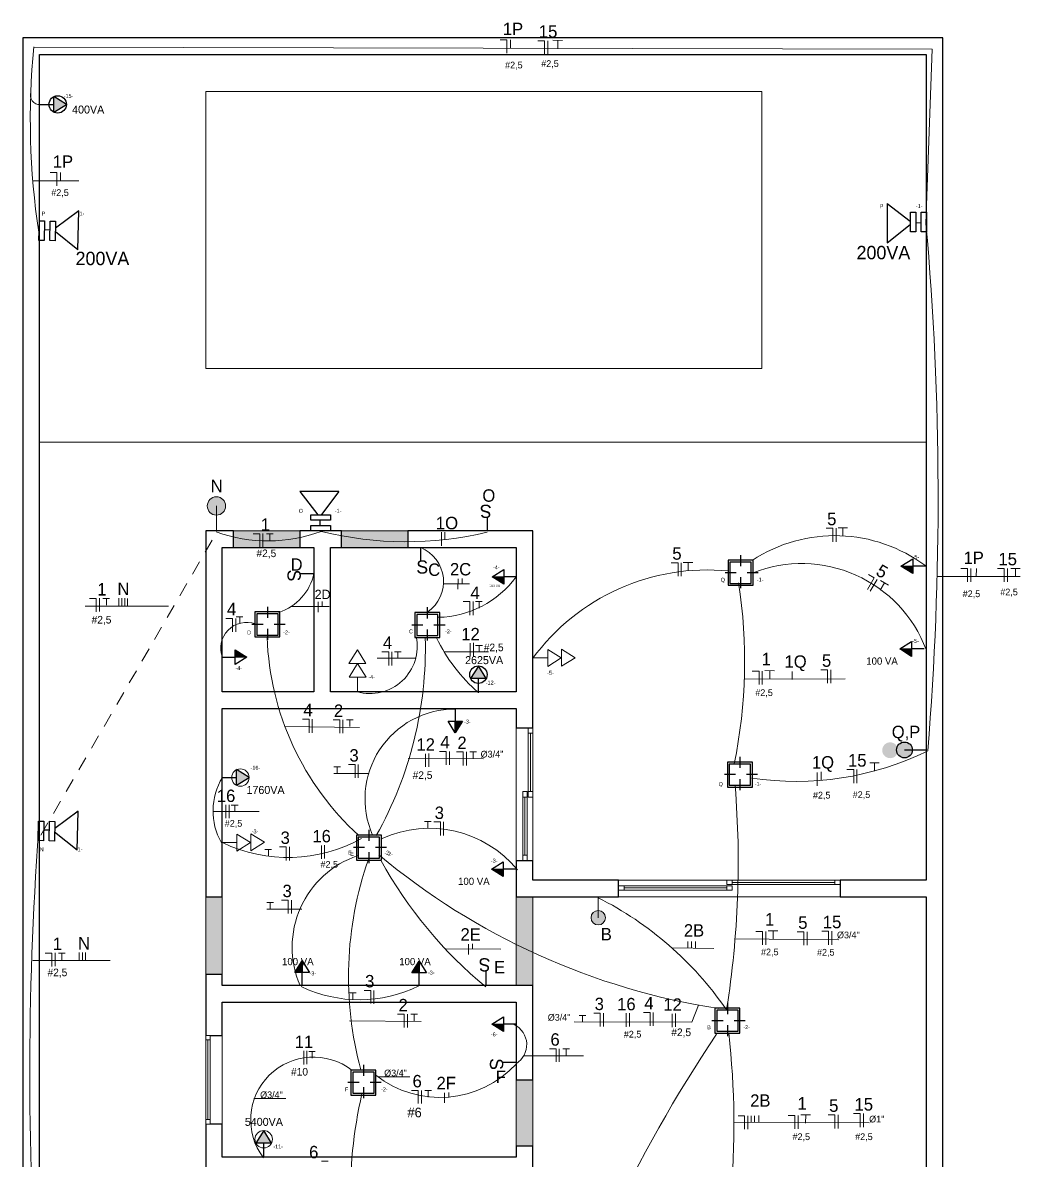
# Model space of a CAD drawing. Header units: metres. Extents: x 37 to 147, y -14 to 160.
# Drawn here: x 56.77 to 65.76, y 0.82 to 11.09 of the extents above; entities that cross this region are included whole.
import ezdxf

# ---------------------------------------------------------------- set-up
doc = ezdxf.new("R2010")
doc.units = ezdxf.units.M
doc.header["$MEASUREMENT"] = 0
doc.linetypes.add('DASHDOT', pattern=[1, 0.5, -0.25, 0, -0.25])
doc.linetypes.add('DASHED', pattern=[1.905, 1.27, -0.635])
for name, color, linetype in [('08', 8, 'Continuous'), ('EE-INTERRUPTOR', 10, 'Continuous'), ('Tomada', 10, 'Continuous')]:
    doc.layers.add(name, color=color, linetype=linetype)
for name, color, linetype, lineweight in [('A-AREA-IDEN', 32, 'Continuous', 9), ('A-DETL', 94, 'Continuous', 9), ('A-DETL-THIN', 151, 'Continuous', 9), ('A-FLOR', 192, 'Continuous', 9), ('A-FLOR-PATT', 8, 'Continuous', 9), ('A-GLAZ', 151, 'Continuous', 9), ('A-WALL', 18, 'Continuous', 9), ('AL2', 19, 'Continuous', 20), ('AL3', 3, 'Continuous', 30)]:
    doc.layers.add(name, color=color, linetype=linetype, lineweight=lineweight)

# ---------------------------------------------------------------- blocks, each defined once
blk = doc.blocks.new('Janela de correr - 2 Painéis - _200x100_MultiNucleo-384144-00-Térreo')
at = {"layer": 'A-GLAZ', "lineweight": 18}
for p, q in [((0.025, 0.015), (-0.025, 0.015)), ((-0.025, 0.015), (-0.025, -0.025)), ((0.025, -0.025), (0.025, 0.015)), ((0.95, 0.015), (0.95, -0.025)), ((1, 0.015), (0.95, 0.015)), ((-0.95, -0.035), (-1, -0.035)), ((-1, -0.075), (-0.95, -0.075)), ((-0.95, -0.075), (-0.95, -0.035)), ((-0.025, -0.055), (-0.95, -0.055)), ((-0.95, -0.055), (-0.025, -0.055)), ((-0.025, -0.025), (0.025, -0.025)), ((-0.025, -0.035), (-0.025, -0.075)), ((0.025, -0.035), (-0.025, -0.035)), ((-0.025, -0.075), (0.025, -0.075)), ((0.025, -0.005), (0.95, -0.005)), ((0.95, -0.005), (0.025, -0.005)), ((0.025, -0.075), (0.025, -0.035)), ((0.95, -0.025), (1, -0.025))]:
    blk.add_line(p, q, dxfattribs=at)
at = {"layer": 'A-GLAZ'}
for p, q in [((0.95, 0.015), (0.025, 0.015)), ((-0.025, -0.035), (-0.95, -0.035)), ((-0.95, -0.075), (-0.025, -0.075)), ((0.025, -0.025), (0.95, -0.025))]:
    blk.add_line(p, q, dxfattribs=at)
blk = doc.blocks.new('Janela Maxim-ar - Painel 1 - _80x60_MultiNucleo-575926-00-Térreo')
at = {"layer": 'A-GLAZ', "lineweight": 18}
for p, q in [((-0.4, -0.035), (-0.4, -0.075)), ((-0.36, -0.035), (-0.4, -0.035)), ((-0.4, -0.075), (-0.36, -0.075)), ((-0.36, -0.075), (-0.36, -0.035)), ((-0.36, -0.055), (0.36, -0.055)), ((0.4, -0.035), (0.36, -0.035)), ((0.36, -0.035), (0.36, -0.075)), ((0.36, -0.075), (0.4, -0.075)), ((0.4, -0.075), (0.4, -0.035))]:
    blk.add_line(p, q, dxfattribs=at)
at = {"layer": 'A-GLAZ'}
for p, q in [((0.36, -0.035), (-0.36, -0.035)), ((-0.36, -0.075), (0.36, -0.075))]:
    blk.add_line(p, q, dxfattribs=at)
blk = doc.blocks.new('Janela de correr - 2 Painéis - _120x100_MultiNucleo-524294-00-Térreo')
at = {"layer": 'A-GLAZ', "lineweight": 18}
for p, q in [((-0.6, 0.075), (-0.55, 0.075)), ((-0.55, 0.035), (-0.6, 0.035)), ((-0.55, 0.075), (-0.55, 0.035)), ((-0.025, 0.055), (-0.55, 0.055)), ((-0.55, 0.055), (-0.025, 0.055)), ((-0.025, 0.075), (0.025, 0.075)), ((-0.025, 0.035), (-0.025, 0.075)), ((0.025, 0.035), (-0.025, 0.035)), ((-0.025, 0.025), (0.025, 0.025)), ((-0.025, -0.015), (-0.025, 0.025)), ((0.025, 0.075), (0.025, 0.035)), ((0.025, 0.025), (0.025, -0.015)), ((0.025, 0.005), (0.55, 0.005)), ((0.55, 0.005), (0.025, 0.005)), ((0.55, 0.025), (0.6, 0.025)), ((0.55, -0.015), (0.55, 0.025)), ((0.025, -0.015), (-0.025, -0.015)), ((0.6, -0.015), (0.55, -0.015))]:
    blk.add_line(p, q, dxfattribs=at)
at = {"layer": 'A-GLAZ'}
for p, q in [((-0.55, 0.075), (-0.025, 0.075)), ((-0.025, 0.035), (-0.55, 0.035)), ((0.025, 0.025), (0.55, 0.025)), ((0.55, -0.015), (0.025, -0.015))]:
    blk.add_line(p, q, dxfattribs=at)
blk = doc.blocks.new('A$C2d1ab4d6')
for points in [[(27.3, 157.9), (27.3, 27.3), (157.9, 27.3), (157.9, 157.9)], [(37.3, 147.9), (37.3, 37.3), (147.9, 37.3), (147.9, 147.9)]]:
    blk.add_lwpolyline(points, close=True)
at = {"layer": '08', "linetype": 'DASHDOT'}
for p, q in [((92.6, 185.3), (92.6, 0)), ((185.3, 92.6), (0, 92.6))]:
    blk.add_line(p, q, dxfattribs=at)

msp = doc.modelspace()

# ---------------------------------------------------------------- hatches: boundary and pattern name
at = {"true_color": 0x000000}
h = msp.add_hatch(color=18, dxfattribs=at)
h.dxf.hatch_style = 1
h.paths.add_polyline_path([(58.597, 6.733, 1), (58.432, 6.733, 1)])
at = {"ltscale": 50}
h = msp.add_hatch(color=1, dxfattribs=at)
h.dxf.hatch_style = 1
h.paths.add_polyline_path([(64.795, 6.125), (64.795, 6.191), (64.689, 6.191)])
h = msp.add_hatch(color=1, dxfattribs=at)
h.dxf.hatch_style = 1
h.paths.add_polyline_path([(61.108, 6.028), (61.108, 6.095), (61.002, 6.095)])
h = msp.add_hatch(color=1, dxfattribs=at)
h.dxf.hatch_style = 1
h.paths.add_polyline_path([(58.683, 5.436), (58.683, 5.37), (58.789, 5.37)])
h = msp.add_hatch(color=1, dxfattribs=at)
h.dxf.hatch_style = 1
h.paths.add_polyline_path([(64.784, 5.376), (64.784, 5.443), (64.678, 5.443)])
h = msp.add_hatch(color=1, dxfattribs=at)
h.dxf.hatch_style = 1
h.paths.add_polyline_path([(60.735, 4.792), (60.669, 4.792), (60.669, 4.686)])
h = msp.add_hatch(color=1)
h.dxf.hatch_style = 1
h.paths.add_polyline_path([(64.52, 4.529, 1), (64.663, 4.529, 1)])
h = msp.add_hatch(color=1)
h.dxf.hatch_style = 1
h.paths.add_polyline_path([(64.65, 4.532, 1), (64.793, 4.532, 1)])
h = msp.add_hatch(color=1, dxfattribs=at)
h.dxf.hatch_style = 1
h.paths.add_polyline_path([(61.102, 3.39), (61.102, 3.456), (60.996, 3.456)])
at = {"true_color": 0x000000}
h = msp.add_hatch(color=18, dxfattribs=at)
h.dxf.hatch_style = 1
h.paths.add_polyline_path([(61.893, 3.018, 1), (62.023, 3.018, 1)])
at = {"ltscale": 63}
h = msp.add_hatch(color=1, dxfattribs=at)
h.dxf.hatch_style = 1
h.paths.add_polyline_path([(59.221, 2.524), (59.287, 2.524), (59.287, 2.63)])
h = msp.add_hatch(color=1, dxfattribs=at)
h.dxf.hatch_style = 1
h.paths.add_polyline_path([(60.276, 2.52), (60.342, 2.52), (60.342, 2.626)])
h = msp.add_hatch(color=1, dxfattribs=at)
h.dxf.hatch_style = 1
h.paths.add_polyline_path([(61.103, 1.991), (61.103, 2.057), (60.997, 2.057)])
at = {"layer": 'A-FLOR-PATT'}
h = msp.add_hatch(dxfattribs=at)
h.set_pattern_fill('FP_6', color=256, style=0, pattern_type=2)
h.set_pattern_definition([(0, (18.30255, 0.06135), (0.406, 0.102), [0.034, -0.271, 0.034, -0.271, -1.626]), (0, (18.30255, 0.06135), (0.406, 0.102), [-0.61, 0.034, -0.576, 0.034, -0.271, -0.711]), (0, (18.30255, 0.06135), (0.406, 0.102), [-1.524, 0.034, -0.17, 0.034, -0.474]), (120, (18.45455, 0.11235), (-0.2913346, 0.30060631), [0.034, -0.271, 0.034, -0.271, -1.626]), (120, (18.45455, 0.11235), (-0.2913346, 0.30060631), [-0.61, 0.034, -0.576, 0.034, -0.271, -0.711]), (120, (18.45455, 0.11235), (-0.2913346, 0.30060631), [-1.524, 0.034, -0.17, 0.034, -0.474]), (240, (18.50555, 0.31535), (-0.1146654, -0.40260631), [0.034, -0.271, 0.034, -0.271, -1.626]), (240, (18.50555, 0.31535), (-0.1146654, -0.40260631), [-0.61, 0.034, -0.576, 0.034, -0.271, -0.711]), (240, (18.50555, 0.31535), (-0.1146654, -0.40260631), [-1.524, 0.034, -0.17, 0.034, -0.474])])
h.paths.add_polyline_path([(64.017, -5.893), (64.017, -5.743), (63.117, -5.743), (63.117, -5.893)], flags=0)
h.paths.add_polyline_path([(60.167, -3.543), (60.317, -3.543), (60.317, -2.943), (60.167, -2.943), (60.167, -2.984)], flags=0)
h.paths.add_polyline_path([(61.217, 0.957), (61.367, 0.957), (61.367, 1.557), (61.217, 1.557), (61.217, 1.535)], flags=0)
h.paths.add_polyline_path([(61.217, 2.407), (61.367, 2.407), (61.367, 3.207), (61.217, 3.207), (61.217, 2.438)], flags=0)
h.paths.add_polyline_path([(58.567, 2.507), (58.567, 3.207), (58.417, 3.207), (58.417, 2.507)], flags=0)
h.paths.add_polyline_path([(59.642, 6.357), (60.242, 6.357), (60.242, 6.507), (59.642, 6.507)], flags=0)
h.paths.add_polyline_path([(58.667, 6.357), (59.267, 6.357), (59.267, 6.507), (58.667, 6.507)], flags=0)
at = {"layer": 'AL3', "ltscale": 2, "true_color": 0x139b48}
h = msp.add_hatch(color=114, dxfattribs=at)
h.dxf.hatch_style = 1
h.paths.add_polyline_path([(57.161, 10.354), (57.048, 10.426), (57.048, 10.285)])
h = msp.add_hatch(color=114, dxfattribs=at)
h.dxf.hatch_style = 1
h.paths.add_polyline_path([(60.878, 5.289), (60.806, 5.176), (60.947, 5.176)])
h = msp.add_hatch(color=114, dxfattribs=at)
h.dxf.hatch_style = 1
h.paths.add_polyline_path([(58.808, 4.282), (58.695, 4.354), (58.695, 4.213)])
h = msp.add_hatch(color=114, dxfattribs=at)
h.dxf.hatch_style = 1
h.paths.add_polyline_path([(58.941, 1.098), (58.869, 0.985), (59.01, 0.985)])

# ---------------------------------------------------------------- linework, layer by layer
at = {"color": 1, "ltscale": 63}
for p, q in [((64.689, 6.191), (64.795, 6.257)), ((64.795, 6.125), (64.689, 6.191)), ((64.689, 6.191), (64.795, 6.191)), ((64.795, 6.257), (64.795, 6.125)), ((64.909, 6.191), (64.795, 6.191)), ((61.002, 6.095), (61.108, 6.161)), ((61.108, 6.028), (61.002, 6.095)), ((61.002, 6.095), (61.108, 6.095)), ((61.108, 6.161), (61.108, 6.028)), ((61.222, 6.095), (61.108, 6.095)), ((64.678, 5.443), (64.784, 5.509)), ((64.784, 5.509), (64.784, 5.376)), ((58.569, 5.37), (58.683, 5.37)), ((58.683, 5.304), (58.683, 5.436)), ((58.683, 5.436), (58.789, 5.37)), ((58.789, 5.37), (58.683, 5.304)), ((58.789, 5.37), (58.683, 5.37)), ((64.784, 5.376), (64.678, 5.443)), ((64.678, 5.443), (64.784, 5.443)), ((64.897, 5.443), (64.784, 5.443)), ((60.669, 4.905), (60.669, 4.792)), ((60.603, 4.792), (60.735, 4.792)), ((60.669, 4.686), (60.603, 4.792)), ((60.735, 4.792), (60.669, 4.686)), ((60.669, 4.686), (60.669, 4.792)), ((60.996, 3.456), (61.102, 3.522)), ((61.102, 3.522), (61.102, 3.39)), ((61.102, 3.39), (60.996, 3.456)), ((60.996, 3.456), (61.102, 3.456)), ((61.216, 3.456), (61.102, 3.456)), ((59.221, 2.524), (59.287, 2.63)), ((59.287, 2.63), (59.354, 2.524)), ((59.287, 2.63), (59.287, 2.524)), ((60.276, 2.52), (60.342, 2.626)), ((60.342, 2.626), (60.408, 2.52)), ((60.342, 2.626), (60.342, 2.52)), ((59.354, 2.524), (59.221, 2.524)), ((59.287, 2.411), (59.287, 2.524)), ((60.408, 2.52), (60.276, 2.52)), ((60.342, 2.406), (60.342, 2.52)), ((60.997, 2.057), (61.103, 2.124)), ((61.103, 1.991), (60.997, 2.057)), ((60.997, 2.057), (61.103, 2.057)), ((61.103, 2.124), (61.103, 1.991)), ((61.217, 2.057), (61.103, 2.057))]:
    msp.add_line(p, q, dxfattribs=at)
at = {"color": 1}
msp.add_line((64.721, 4.532), (64.917, 4.532), dxfattribs=at)
at = {"color": 1, "ltscale": 50}
msp.add_circle((60.877, 5.211), 0.0785, dxfattribs=at)
at = {"color": 1}
msp.add_circle((64.721, 4.532), 0.0714, dxfattribs=at)
at = {"layer": 'A-AREA-IDEN', "color": 251, "true_color": 0x636466}
for p, q in [((61.072, 10.939), (61.133, 10.939)), ((61.133, 10.939), (61.133, 10.818)), ((61.167, 10.938), (61.167, 10.863)), ((61.413, 10.93), (61.474, 10.93)), ((61.474, 10.93), (61.474, 10.808)), ((61.503, 10.93), (61.503, 10.808)), ((61.549, 10.934), (61.635, 10.933)), ((61.593, 10.933), (61.593, 10.858)), ((56.858, 9.665), (57.273, 9.666)), ((57.013, 9.742), (57.073, 9.742)), ((57.073, 9.742), (57.073, 9.622)), ((57.107, 9.741), (57.107, 9.666)), ((58.845, 6.482), (58.905, 6.482)), ((58.905, 6.482), (58.905, 6.362)), ((58.934, 6.485), (58.934, 6.364)), ((58.965, 6.482), (59.025, 6.482)), ((58.996, 6.482), (58.996, 6.422)), ((60.545, 6.495), (60.545, 6.373)), ((60.574, 6.495), (60.574, 6.434)), ((64.014, 6.532), (64.075, 6.532)), ((64.075, 6.532), (64.075, 6.41)), ((64.104, 6.532), (64.104, 6.41)), ((64.122, 6.535), (64.208, 6.535)), ((64.166, 6.535), (64.165, 6.46)), ((62.617, 6.221), (62.678, 6.221)), ((62.678, 6.221), (62.678, 6.099)), ((62.707, 6.221), (62.707, 6.099)), ((62.724, 6.224), (62.811, 6.223)), ((62.768, 6.224), (62.768, 6.149)), ((65.229, 6.168), (65.289, 6.168)), ((65.289, 6.168), (65.289, 6.047)), ((65.318, 6.168), (65.318, 6.047)), ((65.369, 6.169), (65.368, 6.093)), ((65.559, 6.17), (65.62, 6.17)), ((65.62, 6.17), (65.62, 6.048)), ((65.649, 6.17), (65.649, 6.048)), ((65.679, 6.17), (65.765, 6.169)), ((65.723, 6.169), (65.722, 6.094)), ((60.694, 6.075), (60.693, 5.982)), ((60.73, 6.078), (60.73, 6.033)), ((64.448, 6.083), (64.386, 5.979)), ((64.396, 6.115), (64.448, 6.083)), ((64.473, 6.068), (64.411, 5.964)), ((64.503, 6.061), (64.577, 6.017)), ((65.014, 6.098), (65.764, 6.096)), ((60.559, 6.031), (60.798, 6.031)), ((64.541, 6.038), (64.502, 5.974)), ((57.369, 5.898), (57.43, 5.898)), ((57.43, 5.898), (57.43, 5.777)), ((57.459, 5.901), (57.459, 5.78)), ((57.49, 5.898), (57.55, 5.898)), ((57.521, 5.898), (57.521, 5.838)), ((57.632, 5.902), (57.632, 5.835)), ((57.66, 5.901), (57.66, 5.834)), ((57.689, 5.901), (57.689, 5.835)), ((57.712, 5.899), (57.712, 5.833)), ((59.433, 5.868), (59.432, 5.776)), ((59.469, 5.871), (59.469, 5.827)), ((60.739, 5.87), (60.8, 5.87)), ((60.8, 5.87), (60.8, 5.748)), ((60.829, 5.87), (60.829, 5.748)), ((60.852, 5.872), (60.912, 5.872)), ((60.883, 5.872), (60.883, 5.812)), ((57.33, 5.829), (58.082, 5.829)), ((59.188, 5.825), (59.532, 5.826)), ((58.6, 5.719), (58.66, 5.719)), ((58.66, 5.719), (58.66, 5.597)), ((58.69, 5.719), (58.69, 5.597)), ((58.693, 5.732), (58.753, 5.732)), ((58.724, 5.732), (58.724, 5.672)), ((60.804, 5.495), (60.804, 5.374)), ((60.833, 5.497), (60.833, 5.376)), ((60.852, 5.475), (60.913, 5.475)), ((60.883, 5.475), (60.883, 5.415)), ((60.316, 5.36), (59.963, 5.36)), ((60.007, 5.416), (60.068, 5.416)), ((60.068, 5.416), (60.068, 5.294)), ((60.097, 5.416), (60.097, 5.294)), ((60.119, 5.418), (60.18, 5.418)), ((60.15, 5.418), (60.15, 5.357)), ((60.569, 5.417), (60.968, 5.417)), ((63.348, 5.243), (63.409, 5.243)), ((63.409, 5.243), (63.409, 5.122)), ((63.438, 5.243), (63.438, 5.122)), ((63.461, 5.248), (63.548, 5.247)), ((63.506, 5.247), (63.505, 5.172)), ((63.707, 5.241), (63.707, 5.166)), ((63.966, 5.255), (64.027, 5.255)), ((64.027, 5.255), (64.027, 5.134)), ((64.057, 5.255), (64.057, 5.133)), ((63.282, 5.171), (64.186, 5.172)), ((59.13, 4.743), (59.804, 4.735)), ((59.289, 4.809), (59.35, 4.809)), ((59.35, 4.809), (59.35, 4.687)), ((59.379, 4.809), (59.379, 4.687)), ((59.566, 4.803), (59.626, 4.803)), ((59.626, 4.803), (59.626, 4.683)), ((59.655, 4.803), (59.655, 4.683)), ((59.686, 4.803), (59.746, 4.803)), ((59.717, 4.803), (59.717, 4.743)), ((60.244, 4.454), (60.922, 4.453)), ((60.4, 4.498), (60.4, 4.378)), ((60.429, 4.5), (60.429, 4.38)), ((60.525, 4.519), (60.586, 4.519)), ((60.586, 4.519), (60.586, 4.397)), ((60.615, 4.519), (60.615, 4.397)), ((60.679, 4.514), (60.74, 4.514)), ((60.74, 4.514), (60.74, 4.393)), ((60.769, 4.514), (60.769, 4.393)), ((60.8, 4.514), (60.86, 4.514)), ((60.831, 4.514), (60.831, 4.453)), ((59.572, 4.378), (59.633, 4.378)), ((59.887, 4.319), (59.572, 4.319)), ((59.603, 4.378), (59.603, 4.317)), ((59.705, 4.401), (59.765, 4.401)), ((59.765, 4.401), (59.765, 4.28)), ((59.794, 4.4), (59.794, 4.28)), ((63.933, 4.329), (63.933, 4.209)), ((63.97, 4.333), (63.97, 4.258)), ((64.202, 4.354), (64.263, 4.354)), ((64.263, 4.354), (64.263, 4.233)), ((64.292, 4.354), (64.292, 4.232)), ((64.407, 4.416), (64.493, 4.415)), ((64.451, 4.415), (64.45, 4.34)), ((58.598, 4.036), (58.598, 3.915)), ((58.628, 4.038), (58.628, 3.917)), ((58.648, 4.034), (58.709, 4.034)), ((58.679, 4.034), (58.679, 3.973)), ((58.483, 3.976), (58.9, 3.976)), ((60.39, 3.887), (60.451, 3.887)), ((60.421, 3.887), (60.421, 3.827)), ((60.474, 3.882), (60.534, 3.882)), ((60.534, 3.882), (60.534, 3.761)), ((60.563, 3.882), (60.563, 3.761)), ((58.952, 3.634), (59.012, 3.634)), ((58.983, 3.634), (58.983, 3.574)), ((59.084, 3.657), (59.144, 3.657)), ((59.144, 3.657), (59.144, 3.536)), ((59.173, 3.657), (59.173, 3.536)), ((59.461, 3.671), (59.461, 3.551)), ((59.49, 3.673), (59.49, 3.553)), ((58.969, 3.155), (59.029, 3.155)), ((59.283, 3.096), (58.969, 3.096)), ((59, 3.155), (59, 3.095)), ((59.101, 3.178), (59.162, 3.178)), ((59.162, 3.178), (59.162, 3.057)), ((59.191, 3.178), (59.191, 3.057)), ((63.379, 2.895), (63.44, 2.895)), ((63.44, 2.895), (63.44, 2.774)), ((63.469, 2.895), (63.469, 2.774)), ((63.492, 2.9), (63.579, 2.899)), ((63.537, 2.9), (63.536, 2.825)), ((63.753, 2.892), (63.814, 2.892)), ((63.814, 2.892), (63.814, 2.77)), ((63.844, 2.891), (63.844, 2.77)), ((63.975, 2.896), (64.035, 2.896)), ((64.035, 2.896), (64.035, 2.774)), ((64.065, 2.896), (64.065, 2.774)), ((60.789, 2.781), (60.788, 2.688)), ((60.825, 2.784), (60.825, 2.739)), ((62.766, 2.803), (62.766, 2.743)), ((62.799, 2.804), (62.799, 2.744)), ((62.835, 2.805), (62.835, 2.744)), ((63.188, 2.827), (64.13, 2.819)), ((56.969, 2.7), (57.029, 2.7)), ((57.029, 2.7), (57.029, 2.579)), ((57.058, 2.703), (57.058, 2.582)), ((57.09, 2.7), (57.15, 2.7)), ((57.12, 2.7), (57.12, 2.639)), ((57.277, 2.706), (57.277, 2.638)), ((57.305, 2.705), (57.305, 2.637)), ((57.334, 2.705), (57.334, 2.638)), ((60.583, 2.737), (61.08, 2.734)), ((62.624, 2.746), (63.002, 2.742)), ((56.857, 2.632), (57.555, 2.632)), ((59.846, 2.363), (59.906, 2.363)), ((59.906, 2.363), (59.906, 2.243)), ((59.935, 2.363), (59.935, 2.242)), ((59.713, 2.341), (59.774, 2.341)), ((59.744, 2.34), (59.744, 2.28)), ((61.917, 2.158), (61.977, 2.158)), ((61.977, 2.158), (61.977, 2.037)), ((62.006, 2.158), (62.006, 2.037)), ((62.239, 2.158), (62.239, 2.037)), ((62.365, 2.164), (62.426, 2.164)), ((62.426, 2.164), (62.426, 2.043)), ((62.455, 2.164), (62.455, 2.042)), ((62.864, 2.228), (62.803, 2.077)), ((59.713, 2.087), (60.362, 2.082)), ((60.148, 2.148), (60.208, 2.148)), ((60.208, 2.148), (60.208, 2.027)), ((60.237, 2.147), (60.237, 2.027)), ((60.268, 2.147), (60.328, 2.147)), ((60.299, 2.147), (60.299, 2.087)), ((62.803, 2.077), (61.741, 2.08)), ((61.785, 2.135), (61.845, 2.135)), ((61.816, 2.135), (61.816, 2.075)), ((62.209, 2.156), (62.209, 2.035)), ((62.626, 2.152), (62.626, 2.032)), ((62.656, 2.154), (62.656, 2.034)), ((59.301, 1.816), (59.301, 1.695)), ((59.33, 1.817), (59.33, 1.697)), ((59.346, 1.812), (59.406, 1.812)), ((59.377, 1.812), (59.377, 1.752)), ((61.287, 1.772), (61.825, 1.772)), ((61.518, 1.837), (61.578, 1.837)), ((61.578, 1.837), (61.578, 1.717)), ((61.607, 1.837), (61.607, 1.717)), ((61.638, 1.837), (61.698, 1.837)), ((61.669, 1.837), (61.669, 1.777)), ((59.972, 1.583), (60.258, 1.584)), ((60.274, 1.461), (60.334, 1.461)), ((60.334, 1.461), (60.334, 1.341)), ((60.363, 1.461), (60.363, 1.341)), ((60.394, 1.461), (60.454, 1.461)), ((60.425, 1.461), (60.425, 1.401)), ((60.572, 1.439), (60.572, 1.347)), ((60.609, 1.442), (60.609, 1.398)), ((58.852, 1.386), (59.139, 1.388)), ((63.406, 1.233), (63.406, 1.172)), ((63.672, 1.235), (63.733, 1.235)), ((63.733, 1.235), (63.733, 1.115)), ((63.762, 1.235), (63.762, 1.115)), ((63.786, 1.241), (63.872, 1.24)), ((63.83, 1.24), (63.829, 1.165)), ((64.032, 1.24), (64.093, 1.24)), ((64.093, 1.24), (64.093, 1.118)), ((64.122, 1.24), (64.122, 1.118)), ((64.261, 1.251), (64.322, 1.251)), ((64.322, 1.251), (64.322, 1.129)), ((64.351, 1.251), (64.351, 1.129)), ((63.179, 1.175), (64.401, 1.167)), ((63.219, 1.232), (63.279, 1.232)), ((63.279, 1.232), (63.279, 1.111)), ((63.308, 1.232), (63.308, 1.111)), ((63.338, 1.232), (63.338, 1.172)), ((63.368, 1.231), (63.368, 1.171)), ((59.461, 0.822), (59.522, 0.822))]:
    msp.add_line(p, q, dxfattribs=at)
at = {"layer": 'A-AREA-IDEN', "color": 150, "linetype": 'DASHED', "ltscale": 0.1}
msp.add_line((56.93, 3.763), (58.516, 6.494), dxfattribs=at)
at = {"layer": 'A-AREA-IDEN', "color": 150}
msp.add_lwpolyline([(64.914, 9.282), (64.972, 10.854), (56.871, 10.871)], dxfattribs=at)
for centre, radius, start, end in [((63.652, 10.219), 6.817, 174.4741, 188.5834), ((56.922, 10.439), 0.086, 162.343, 271.2749), ((37.008, 6.805), 28.016, 355.3325, 5.0625), ((58.978, 7.803), 1.385, 250.369, 290.2825), ((60.223, 9.57), 3.16, 256.0777, 283.4302), ((64.094, 5.106), 1.359, 52.9944, 123.3133), ((60.232, 6.05), 0.331, 304.5332, 67.8871), ((63.795, 5.015), 1.198, 20.6218, 111.487), ((58.929, 6.224), 0.475, 288.1757, 347.98), ((60.497, 6.621), 0.893, 271.3181, 323.7316), ((62.943, 4.201), 1.955, 84.4347, 143.799), ((58.711, 5.33), 4.568, 348.3322, 8.9158), ((58.786, 5.45), 0.233, 70.0811, 201.752), ((61.504, 5.634), 2.534, 181.9405, 227.6903), ((59.899, 5.466), 0.426, 254.418, 11.8415), ((56.948, 5.452), 3.451, 330.6521, 1.5112), ((61.855, 6.189), 1.501, 205.4837, 229.4079), ((60.665, 4.09), 0.811, 89.9884, 203.7157), ((63.743, 6.944), 2.696, 261.4503, 296.0686), ((59.062, 3.981), 0.579, 148.5276, 209.5579), ((54.775, 3.52), 8.446, 350.9649, 4.648), ((87.115, 1.606), 30.285, 175.8343, 184.2588), ((60.435, 2.796), 1.029, 39.5194, 114.4877), ((59.159, 4.934), 1.372, 244.5182, 298.8689), ((60.069, 2.753), 0.872, 108.7675, 203.3659), ((62.916, 2.483), 3.211, 160.7187, 195.0911), ((63.999, 8.39), 6.264, 230.082, 261.2272), ((63.48, 5.46), 3.979, 208.9082, 230.4009), ((60.553, 0.422), 3.112, 34.7817, 63.1717), ((59.804, 3.495), 1.217, 244.4017, 296.1284), ((61.111, 1.873), 0.202, 301.6693, 63.5878), ((73.544, -5.101), 12.673, 146.1008, 164.0089), ((55.925, 1.153), 7.257, 354.5958, 6.5322), ((59.389, 1.195), 0.566, 52.3042, 217.1174), ((60.53, 2.331), 0.934, 231.8156, 317.6), ((63.941, 0.5), 4.219, 167.2475, 195.5087)]:
    msp.add_arc(centre, radius, start, end, dxfattribs=at)
at = {"layer": 'A-DETL'}
for p, q in [((58.567, 3.706), (58.567, 4.306)), ((64.917, 2.407), (64.917, 0.607))]:
    msp.add_line(p, q, dxfattribs=at)
at = {"layer": 'A-DETL-THIN'}
for p, q in [((63.434, 10.472), (58.417, 10.472)), ((58.417, 10.472), (58.417, 7.972)), ((63.434, 7.972), (63.434, 10.472)), ((58.417, 7.972), (63.434, 7.972))]:
    msp.add_line(p, q, dxfattribs=at)
at = {"layer": 'A-FLOR'}
for p, q in [((56.917, 7.307), (64.917, 7.307)), ((59.267, 6.507), (58.667, 6.507)), ((60.242, 6.507), (59.642, 6.507)), ((59.392, 6.356), (58.567, 6.356)), ((58.667, 6.357), (59.267, 6.357)), ((61.217, 6.356), (59.542, 6.356)), ((59.642, 6.357), (60.242, 6.357)), ((61.217, 5.057), (61.217, 6.356)), ((61.217, 4.906), (58.567, 4.906)), ((61.217, 2.407), (61.217, 4.906)), ((58.417, 3.207), (58.417, 2.507)), ((58.567, 2.507), (58.567, 3.207)), ((61.217, 3.207), (61.217, 2.407)), ((61.367, 3.207), (61.367, 2.407)), ((60.417, 2.256), (58.567, 2.256)), ((61.217, 2.256), (60.977, 2.256)), ((61.217, 0.857), (61.217, 2.256)), ((61.367, 1.557), (61.367, 0.957))]:
    msp.add_line(p, q, dxfattribs=at)
at = {"layer": 'A-WALL', "lineweight": 25}
for p, q in [((56.767, 10.957), (56.767, -11.843)), ((65.067, 10.957), (56.767, 10.957)), ((65.067, -11.843), (65.067, 10.957)), ((56.917, -7.243), (56.917, 10.807)), ((56.917, 10.807), (64.917, 10.807)), ((64.917, 10.807), (64.917, 3.357)), ((58.667, 6.507), (58.417, 6.507)), ((58.417, 6.507), (58.417, 3.207)), ((58.667, 6.357), (58.667, 6.507)), ((59.642, 6.507), (59.267, 6.507)), ((59.267, 6.507), (59.267, 6.357)), ((59.642, 6.357), (59.642, 6.507)), ((61.367, 6.507), (60.242, 6.507)), ((60.242, 6.507), (60.242, 6.357)), ((61.367, 4.732), (61.367, 6.507)), ((58.567, 5.057), (58.567, 6.357)), ((58.567, 6.357), (58.667, 6.357)), ((59.267, 6.357), (59.392, 6.357)), ((59.392, 6.357), (59.392, 5.057)), ((59.542, 6.357), (59.642, 6.357)), ((59.542, 5.057), (59.542, 6.357)), ((60.242, 6.357), (61.217, 6.357)), ((61.217, 6.357), (61.217, 5.057)), ((59.392, 5.057), (58.567, 5.057)), ((61.217, 5.057), (59.542, 5.057)), ((58.567, 3.207), (58.567, 4.907)), ((58.567, 4.907), (61.217, 4.907)), ((61.217, 4.907), (61.217, 4.732)), ((61.217, 4.732), (61.367, 4.732)), ((61.217, 3.532), (61.217, 3.207)), ((61.367, 3.532), (61.217, 3.532)), ((61.367, 3.357), (61.367, 3.532)), ((62.142, 3.357), (61.367, 3.357)), ((62.142, 3.207), (62.142, 3.357)), ((64.917, 3.357), (64.142, 3.357)), ((64.142, 3.357), (64.142, 3.207)), ((58.417, 3.207), (58.567, 3.207)), ((61.217, 3.207), (62.142, 3.207)), ((64.142, 3.207), (64.917, 3.207)), ((64.917, 3.207), (64.917, -5.743)), ((58.567, 2.507), (58.417, 2.507)), ((58.417, 2.507), (58.417, 1.957)), ((58.567, 2.407), (58.567, 2.507)), ((61.367, 2.407), (58.567, 2.407)), ((61.367, 1.557), (61.367, 2.407)), ((58.567, 1.957), (58.567, 2.257)), ((58.567, 2.257), (61.217, 2.257)), ((61.217, 2.257), (61.217, 1.557)), ((58.457, 1.957), (58.567, 1.957)), ((61.217, 1.557), (61.367, 1.557)), ((58.417, 1.157), (58.417, -0.093)), ((58.567, 1.157), (58.457, 1.157)), ((58.567, 0.857), (58.567, 1.157)), ((61.217, 0.957), (61.217, 0.857)), ((61.367, 0.957), (61.217, 0.957)), ((61.367, 0.607), (61.367, 0.957)), ((61.217, 0.857), (58.567, 0.857))]:
    msp.add_line(p, q, dxfattribs=at)
at = {"layer": 'A-WALL'}
for p, q in [((61.217, 3.532), (61.217, 4.732)), ((61.367, 4.107), (61.367, 3.532)), ((62.142, 3.357), (63.117, 3.357)), ((64.142, 3.207), (62.142, 3.207)), ((58.567, 1.957), (58.567, 1.157))]:
    msp.add_line(p, q, dxfattribs=at)
at = {"layer": 'AL2', "color": 1, "ltscale": 63}
for p, q in [((58.514, 6.733), (58.514, 6.507)), ((59.708, 5.313), (59.785, 5.436)), ((59.785, 5.436), (59.862, 5.313)), ((61.367, 5.362), (61.502, 5.362)), ((61.502, 5.285), (61.502, 5.439)), ((61.502, 5.439), (61.625, 5.362)), ((61.625, 5.362), (61.502, 5.285)), ((61.627, 5.287), (61.627, 5.441)), ((61.627, 5.441), (61.75, 5.364)), ((61.75, 5.364), (61.627, 5.287)), ((59.862, 5.313), (59.708, 5.313)), ((59.71, 5.188), (59.787, 5.311)), ((59.787, 5.311), (59.864, 5.188)), ((59.864, 5.188), (59.71, 5.188)), ((59.787, 5.053), (59.787, 5.188)), ((58.699, 3.62), (58.699, 3.773)), ((58.699, 3.773), (58.822, 3.697)), ((58.824, 3.622), (58.824, 3.776)), ((58.824, 3.776), (58.948, 3.699)), ((58.948, 3.699), (58.824, 3.622)), ((58.564, 3.697), (58.699, 3.697)), ((58.822, 3.697), (58.699, 3.62)), ((61.958, 3.018), (61.958, 3.197))]:
    msp.add_line(p, q, dxfattribs=at)
for centre, radius in [((58.514, 6.733), 0.0825), ((58.73, 4.283), 0.0785), ((61.958, 3.018), 0.0651), ((58.94, 1.02), 0.0785)]:
    msp.add_circle(centre, radius, dxfattribs=at)
at = {"layer": 'AL3', "color": 114, "ltscale": 2, "true_color": 0x139b48}
for p, q in [((57.048, 10.285), (57.048, 10.426)), ((57.161, 10.354), (57.048, 10.426)), ((56.919, 10.354), (57.029, 10.354)), ((57.011, 10.354), (57.048, 10.354)), ((57.048, 10.285), (57.161, 10.354)), ((60.878, 5.289), (60.806, 5.176)), ((60.947, 5.176), (60.878, 5.29)), ((60.947, 5.176), (60.806, 5.176)), ((60.878, 5.14), (60.878, 5.177)), ((60.878, 5.048), (60.878, 5.158)), ((58.695, 4.213), (58.695, 4.354)), ((58.808, 4.282), (58.695, 4.354)), ((58.566, 4.282), (58.677, 4.282)), ((58.659, 4.282), (58.695, 4.282)), ((58.695, 4.213), (58.808, 4.282)), ((58.941, 1.098), (58.869, 0.985)), ((59.01, 0.985), (58.941, 1.098)), ((59.01, 0.985), (58.869, 0.985)), ((58.941, 0.949), (58.941, 0.985)), ((58.941, 0.856), (58.941, 0.967))]:
    msp.add_line(p, q, dxfattribs=at)
at = {"layer": 'EE-INTERRUPTOR', "ltscale": 63}
for p, q in [((60.959, 6.507), (60.959, 6.625)), ((60.356, 6.36), (60.356, 6.241)), ((59.392, 6.121), (59.274, 6.121)), ((60.948, 2.416), (60.948, 2.534)), ((61.217, 1.713), (61.099, 1.713))]:
    msp.add_line(p, q, dxfattribs=at)
msp.add_circle((57.082, 10.355), 0.0785, dxfattribs=at)
at = {"layer": 'Tomada', "color": 18, "true_color": 0x000000}
for p, q in [((64.565, 9.46), (64.773, 9.302)), ((57.274, 9.396), (57.062, 9.239)), ((64.565, 9.107), (64.773, 9.271)), ((64.821, 9.288), (64.872, 9.289)), ((57.014, 9.222), (56.962, 9.223)), ((57.265, 9.044), (57.061, 9.207)), ((59.266, 6.863), (59.429, 6.654)), ((59.618, 6.863), (59.461, 6.655)), ((59.447, 6.607), (59.448, 6.556)), ((57.267, 3.981), (57.055, 3.823)), ((57.007, 3.807), (56.956, 3.807)), ((57.258, 3.628), (57.054, 3.791))]:
    msp.add_line(p, q, dxfattribs=at)
for points in [[(64.565, 9.46), (64.565, 9.107)], [(57.264, 9.044), (57.274, 9.396)], [(59.618, 6.862), (59.266, 6.862)], [(57.258, 3.629), (57.267, 3.981)]]:
    msp.add_lwpolyline(points, dxfattribs=at)
for points in [[(64.774, 9.384), (64.822, 9.384), (64.822, 9.207), (64.774, 9.207)], [(64.872, 9.384), (64.92, 9.384), (64.92, 9.207), (64.872, 9.207)], [(56.96, 9.128), (56.912, 9.129), (56.917, 9.306), (56.964, 9.305)], [(57.058, 9.126), (57.01, 9.127), (57.015, 9.303), (57.063, 9.302)], [(59.542, 6.654), (59.542, 6.606), (59.366, 6.606), (59.366, 6.654)], [(59.542, 6.556), (59.542, 6.508), (59.366, 6.508), (59.366, 6.556)], [(56.953, 3.712), (56.905, 3.714), (56.91, 3.89), (56.958, 3.889)], [(57.052, 3.71), (57.004, 3.711), (57.009, 3.888), (57.056, 3.886)]]:
    msp.add_lwpolyline(points, close=True, dxfattribs=at)

# ---------------------------------------------------------------- block references
at = {"xscale": 0.001727213490430645, "yscale": 0.001727213490430645, "zscale": 0.001727213490430645}
for p in [(63.082, 5.97, 0), (58.814, 5.504, 0), (60.256, 5.499, 0), (63.076, 4.149, 0), (59.729, 3.491, 0), (62.964, 1.929, 0), (59.68, 1.371, 0)]:
    msp.add_blockref('A$C2d1ab4d6', p, dxfattribs=at)
at = {"layer": 'A-GLAZ'}
for name, p, rotation in [('Janela de correr - 2 Painéis - _120x100_MultiNucleo-524294-00-Térreo', (61.292, 4.132), 270), ('Janela de correr - 2 Painéis - _200x100_MultiNucleo-384144-00-Térreo', (63.142, 3.282), 180), ('Janela Maxim-ar - Painel 1 - _80x60_MultiNucleo-575926-00-Térreo', (58.492, 1.557), 269.9999999999999)]:
    msp.add_blockref(name, p, dxfattribs=dict(at, rotation=rotation))

# ---------------------------------------------------------------- texts
at = {"layer": 'A-AREA-IDEN', "color": 251, "true_color": 0x636466, "attachment_point": 1}
for s, insert, char_height in [('1P', (61.098, 11.092), 0.1117), ('15', (61.422, 11.07), 0.1127), ('#2,5 ', (61.118, 10.741), 0.0607), ('#2,5 ', (61.444, 10.754), 0.0607), ('-15-', (57.136, 10.449), 0.0355), ('1P', (57.038, 9.895), 0.1117), ('#2,5 ', (57.024, 9.59), 0.0607), ('P', (64.498, 9.454), 0.0355), ('-1-', (64.824, 9.456), 0.0355), ('P', (56.937, 9.388), 0.0355), ('-1-', (57.263, 9.389), 0.0355), ('N', (58.462, 6.969), 0.112), ('O', (60.913, 6.883), 0.112), ('O', (59.257, 6.707), 0.0355), ('-1-', (59.582, 6.708), 0.0355), ('1', (58.914, 6.621), 0.112), ('1O', (60.493, 6.635), 0.1127), ('5', (64.023, 6.672), 0.113), ('#2,5 ', (58.875, 6.34), 0.0686), ('5', (62.626, 6.361), 0.113), ('-5-', (64.794, 6.291), 0.0355), ('1P', (65.254, 6.321), 0.1117), ('15', (65.568, 6.31), 0.1127), ('D', (59.183, 6.26), 0.112), ('C', (60.424, 6.214), 0.112), ('2C', (60.621, 6.218), 0.1117), ('-4-', (61.009, 6.197), 0.0355), ('Q', (63.063, 6.085), 0.0355), ('-1-', (63.389, 6.086), 0.0355), ('1', (57.439, 6.037), 0.112), ('\\pxql;N', (57.621, 6.04), 0.1117), ('2D', (59.4, 5.977), 0.0844), ('4', (60.805, 6.006), 0.113), ('#2,5 ', (65.246, 5.971), 0.0607), ('#2,5 ', (65.585, 5.987), 0.0607), ('4', (58.609, 5.859), 0.113), ('#2,5 ', (57.388, 5.741), 0.0686), ('D', (58.791, 5.609), 0.0355), ('-2-', (59.116, 5.61), 0.0355), ('4', (60.016, 5.556), 0.113), ('C', (60.251, 5.619), 0.0355), ('-2-', (60.576, 5.62), 0.0355), ('12', (60.723, 5.633), 0.1117), ('#2,5 ', (60.926, 5.491), 0.0686), ('-5-', (64.79, 5.533), 0.0355), ('1', (63.432, 5.408), 0.112), ('1Q', (63.639, 5.385), 0.1117), ('5', (63.976, 5.395), 0.113), ('-4-', (58.685, 5.288), 0.0355), ('-5-', (61.498, 5.246), 0.0355), ('-4-', (59.884, 5.207), 0.0355), ('-12-', (60.944, 5.157), 0.0355), ('#2,5 ', (63.375, 5.079), 0.0607), ('4', (59.298, 4.949), 0.113), ('2', (59.574, 4.942), 0.112), ('-3-', (60.748, 4.805), 0.0355), ('Q,P', (64.606, 4.75), 0.1117), ('12', (60.319, 4.637), 0.1117), ('4', (60.534, 4.659), 0.113), ('2', (60.688, 4.652), 0.112), ('3', (59.714, 4.539), 0.112), ('Ø3/4" ', (60.897, 4.524), 0.0607), ('1Q', (63.886, 4.476), 0.1117), ('15', (64.211, 4.494), 0.1127), ('-16-', (58.822, 4.389), 0.0355), ('#2,5 ', (60.284, 4.339), 0.0686), ('Q', (63.044, 4.242), 0.0355), ('-1-', (63.37, 4.244), 0.0355), ('16', (58.518, 4.174), 0.1117), ('#2,5 ', (63.895, 4.154), 0.0607), ('#2,5 ', (64.254, 4.159), 0.0607), ('3', (60.483, 4.021), 0.112), ('#2,5 ', (58.589, 3.9), 0.0607), ('-3-', (58.832, 3.814), 0.0355), ('16', (59.38, 3.81), 0.1117), ('3', (59.093, 3.796), 0.112), ('N', (56.92, 3.652), 0.0355), ('-1-', (57.245, 3.653), 0.0355), ('E', (59.702, 3.622), 0.0355), ('-2-', (60.028, 3.623), 0.0355), ('#2,5 ', (59.453, 3.53), 0.0607), ('-3-', (60.99, 3.551), 0.0355), ('3', (59.11, 3.316), 0.112), ('1', (63.463, 3.06), 0.112), ('5', (63.762, 3.031), 0.113), ('15', (63.984, 3.036), 0.1127), ('2E', (60.716, 2.924), 0.1117), ('B', (61.981, 2.926), 0.112), ('2B', (62.731, 2.96), 0.1117), ('Ø3/4" ', (64.112, 2.893), 0.0607), ('1', (57.038, 2.839), 0.112), ('\\pxql;N', (57.266, 2.843), 0.1117), ('#2,5 ', (63.427, 2.74), 0.0607), ('#2,5 ', (63.932, 2.737), 0.0607), ('E', (61.018, 2.629), 0.112), ('#2,5 ', (56.99, 2.559), 0.0686), ('-3-', (59.353, 2.534), 0.0355), ('3', (59.855, 2.502), 0.112), ('-3-', (60.422, 2.541), 0.0355), ('2', (60.157, 2.286), 0.112), ('3', (61.926, 2.297), 0.112), ('16', (62.129, 2.295), 0.1117), ('4', (62.374, 2.304), 0.113), ('12', (62.546, 2.291), 0.1117), ('Ø3/4" ', (61.503, 2.15), 0.0607), ('11', (59.22, 1.954), 0.1117), ('-6-', (60.99, 1.983), 0.0355), ('6', (61.527, 1.976), 0.112), ('#2,5 ', (62.189, 1.998), 0.0607), ('#2,5 ', (62.617, 2.019), 0.0686), ('B', (62.941, 2.048), 0.0355), ('-2-', (63.267, 2.049), 0.0355), ('#10 ', (59.187, 1.663), 0.0686), ('Ø3/4" ', (60.027, 1.648), 0.0607), ('6', (60.283, 1.6), 0.112), ('2F', (60.5, 1.583), 0.1117), ('F', (61.034, 1.639), 0.112), ('Ø3/4" ', (58.908, 1.451), 0.0607), ('F', (59.673, 1.487), 0.0355), ('-2-', (59.999, 1.488), 0.0355), ('2B', (63.329, 1.425), 0.1117), ('1', (63.756, 1.4), 0.112), ('5', (64.041, 1.38), 0.113), ('15', (64.27, 1.391), 0.1127), ('#6 ', (60.237, 1.305), 0.0867), ('Ø1" ', (64.402, 1.232), 0.0607), ('#2,5 ', (63.711, 1.073), 0.0607), ('#2,5 ', (64.276, 1.073), 0.0607), ('-11-', (59.027, 0.972), 0.0355), ('6', (59.35, 0.96), 0.112)]:
    msp.add_mtext(s, dxfattribs=dict(at, insert=insert, char_height=char_height))
at = {"layer": 'A-AREA-IDEN', "attachment_point": 1}
for s, width, gutter_width, heights, insert, char_height in [('400VA', 0.24604, 0.361, [0.0703], (57.212, 10.345), 0.0722), ('200VA', 0.28607, 0.604, [0], (64.288, 9.079), 0.1208), ('200VA', 0.28607, 0.604, [0], (57.243, 9.026), 0.1208), ('100 VA', 0.1502, 0.108, [0], (60.976, 6.024), 0.0216), ('2625VA', 0.24604, 0.361, [0.0703], (60.757, 5.378), 0.0722), ('100 VA', 0.45131, 0.324, [0], (64.376, 5.366), 0.0648), ('1760VA', 0.24604, 0.361, [0.0703], (58.785, 4.207), 0.0722), ('100 VA', 0.45131, 0.324, [0], (60.694, 3.379), 0.0648), ('100 VA', 0.45131, 0.324, [0], (59.106, 2.655), 0.0648), ('100 VA', 0.45131, 0.324, [0], (60.163, 2.655), 0.0648), ('5400VA', 0.24604, 0.361, [0.0703], (58.77, 1.213), 0.0722)]:
    msp.add_mtext_dynamic_manual_height_columns(s, width=width, gutter_width=gutter_width, heights=heights, dxfattribs=dict(at, insert=insert, char_height=char_height))
at = {"layer": 'A-AREA-IDEN', "color": 251, "true_color": 0x636466, "insert": (64.512, 6.213), "char_height": 0.113, "attachment_point": 1, "rotation": 329.27}
msp.add_mtext('5', dxfattribs=at)
at = {"layer": 'A-AREA-IDEN', "color": 7, "true_color": 0xffffff, "char_height": 0.0355, "attachment_point": 1}
for s, insert in [('E', (59.72, 3.612)), ('-2-', (60.046, 3.613))]:
    msp.add_mtext(s, dxfattribs=dict(at, insert=insert))
at = {"layer": 'EE-INTERRUPTOR', "ltscale": 63}
for rotation, p in [(180, (60.997, 6.744)), (0, (60.317, 6.123)), (270, (59.155, 6.159)), (180, (60.986, 2.653)), (270, (60.981, 1.751))]:
    msp.add_text('S', height=0.119, rotation=rotation, dxfattribs=at).set_placement(p)

doc.saveas('drawing.dxf')
